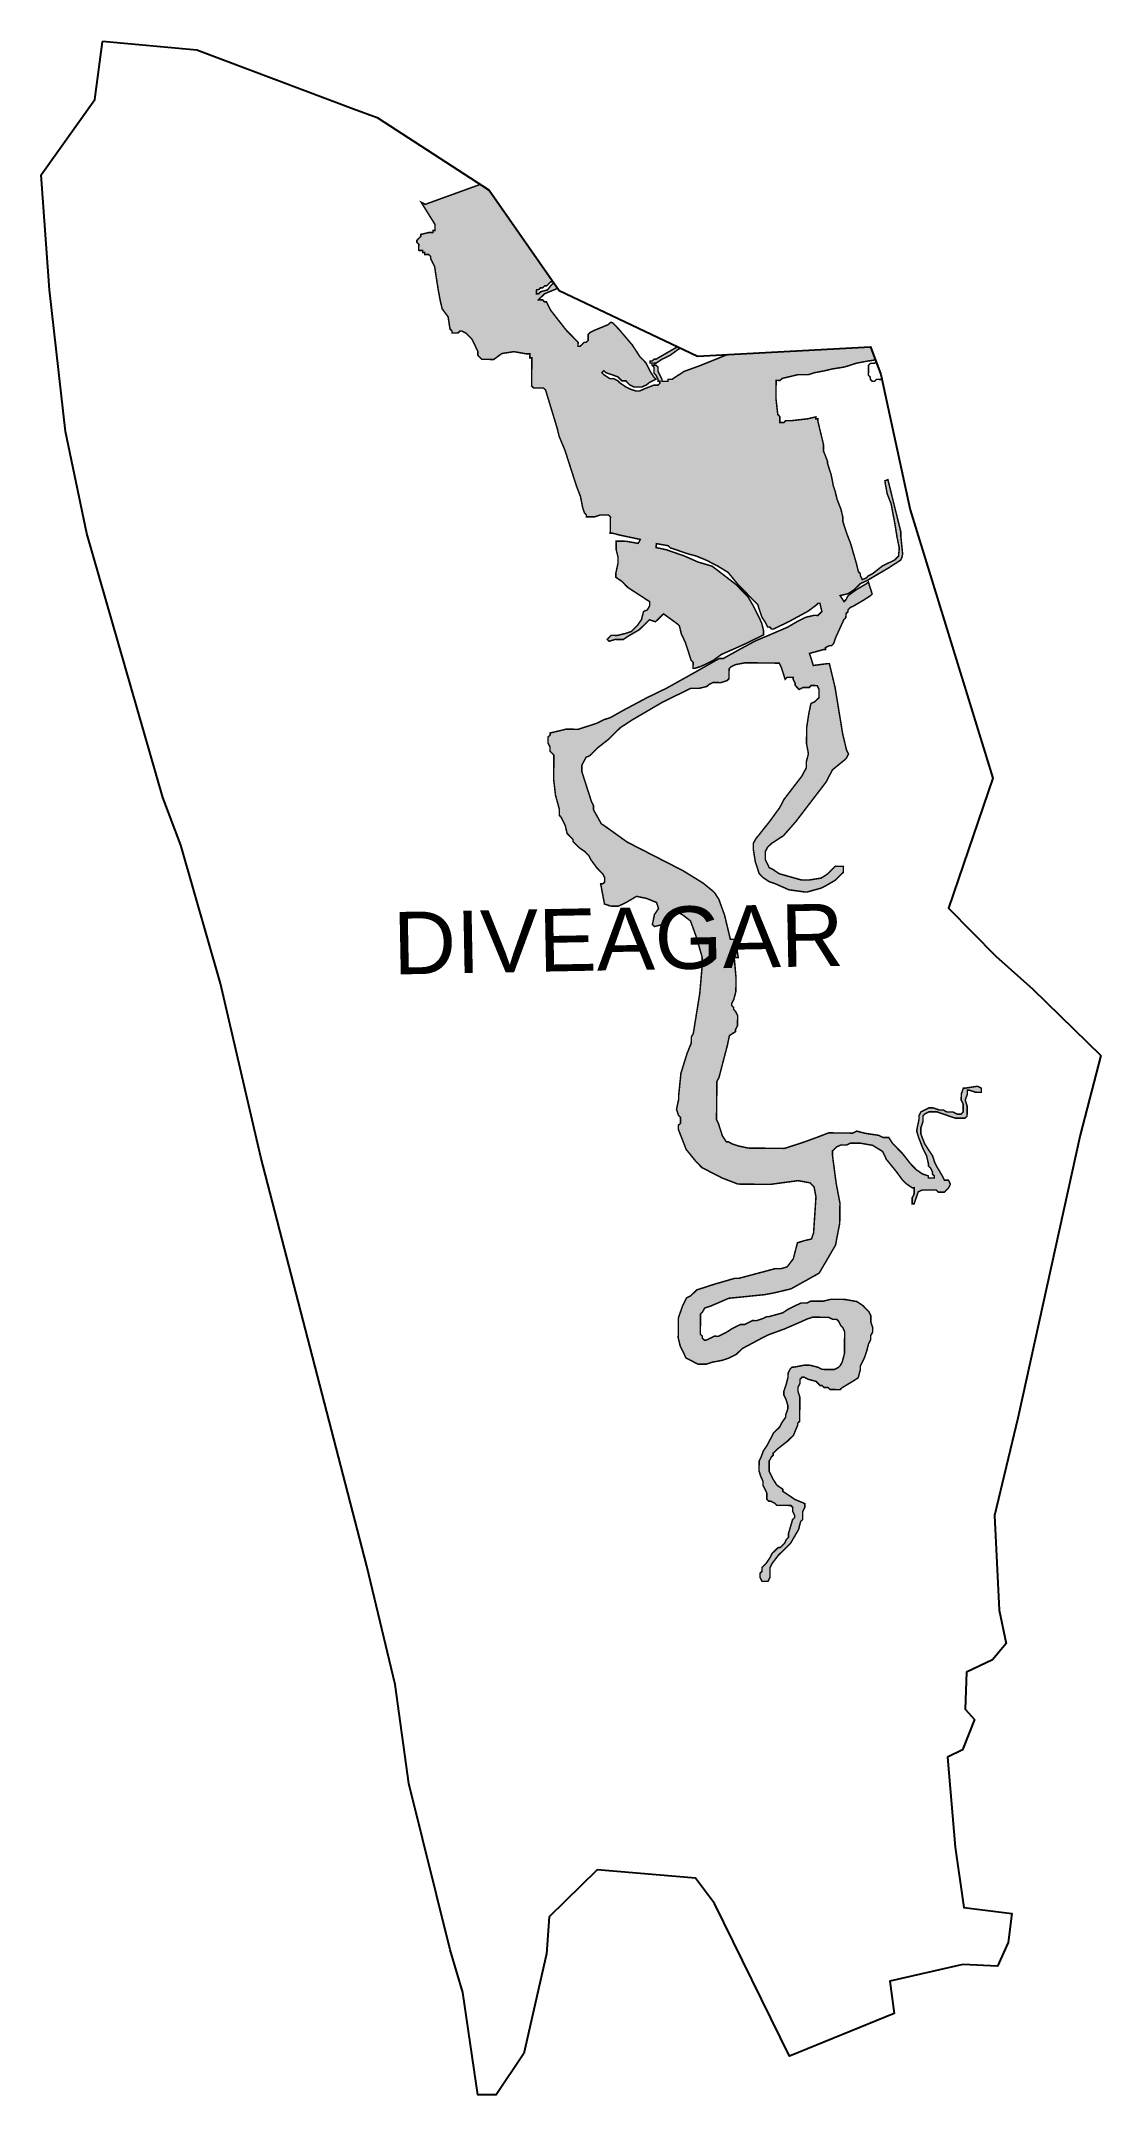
# Model space of a CAD drawing. Header units: metres. Extents: x 286358 to 288477, y 2008822 to 2012926.
import ezdxf

# ---------------------------------------------------------------- set-up
doc = ezdxf.new("R2010")
doc.units = ezdxf.units.M
for name, color, linetype in [('MANGROOVES', 112, 'Continuous'), ('village', 3, 'Continuous'), ('VILLAGE NAME', 250, 'Continuous')]:
    doc.layers.add(name, color=color, linetype=linetype)

msp = doc.modelspace()

# ---------------------------------------------------------------- hatches: boundary and pattern name
at = {"layer": 'MANGROOVES'}
h = msp.add_hatch(dxfattribs=at)
h.set_pattern_fill('GRASS', color=256)
h.paths.add_polyline_path([(287918.5, 2012134.8), (287910.8, 2012166.9), (287910.8, 2012171), (287906.8, 2012171), (287906.9, 2012175), (287890.8, 2012171.2), (287858.7, 2012167.5), (287846.7, 2012167.6), (287842.7, 2012163.6), (287834.7, 2012163.7), (287834.8, 2012175.7), (287830.8, 2012179.8), (287827.1, 2012211.9), (287827.5, 2012247.9), (287835.5, 2012247.8), (287839.6, 2012251.8), (287871.7, 2012259.5), (287891.7, 2012259.3), (287903.8, 2012263.2), (287923.8, 2012267), (287939.9, 2012270.8), (287964, 2012274.6), (287988.1, 2012282.3), (288008.1, 2012286.1), (288025.7, 2012288.9), (288015.8, 2012314.7), (287730.9, 2012299.8), (287723.9, 2012297), (287675.6, 2012277.5), (287643.4, 2012265.8), (287619.2, 2012250), (287611.2, 2012250.1), (287611.2, 2012246.1), (287599.2, 2012246.2), (287599.2, 2012250.2), (287595.3, 2012258.3), (287591.4, 2012266.3), (287591.4, 2012274.4), (287587.5, 2012278.4), (287583.5, 2012278.4), (287583.5, 2012282.4), (287587.5, 2012282.4), (287599.6, 2012290.3), (287615.7, 2012298.1), (287631.9, 2012310), (287637, 2012312.5), (287630.9, 2012315.4), (287587.6, 2012290.4), (287583.6, 2012290.5), (287579.5, 2012286.5), (287575.5, 2012286.5), (287575.5, 2012282.5), (287579.5, 2012282.5), (287579.5, 2012278.5), (287583.4, 2012274.4), (287583.3, 2012262.4), (287587.3, 2012258.4), (287591.2, 2012250.3), (287591.2, 2012246.3), (287595.2, 2012246.3), (287595.1, 2012242.3), (287591.1, 2012238.3), (287583.1, 2012238.4), (287563, 2012230.6), (287554.9, 2012226.7), (287546.9, 2012226.7), (287534.9, 2012230.9), (287526.9, 2012234.9), (287515, 2012243.1), (287511, 2012247.1), (287503.1, 2012251.2), (287495.1, 2012251.3), (287483.1, 2012259.4), (287479.2, 2012263.5), (287483.2, 2012267.4), (287487.2, 2012263.4), (287499.2, 2012259.3), (287511.1, 2012255.1), (287519.1, 2012247), (287527.1, 2012247), (287531, 2012242.9), (287535, 2012238.9), (287543, 2012234.8), (287547, 2012234.7), (287559, 2012234.6), (287568.5, 2012239), (287574.4, 2012243.8), (287581.8, 2012247.5), (287587.2, 2012250.4), (287583.2, 2012254.4), (287575.3, 2012266.5), (287571.4, 2012274.6), (287567.5, 2012282.6), (287555.6, 2012294.7), (287539.8, 2012318.9), (287512.1, 2012351.3), (287504.2, 2012359.4), (287500.2, 2012363.4), (287496.2, 2012363.5), (287492.2, 2012359.5), (287464, 2012347.8), (287456, 2012343.8), (287451.9, 2012339.9), (287451.8, 2012327.9), (287447.7, 2012323.9), (287443.7, 2012323.9), (287439.7, 2012320), (287435.6, 2012316), (287431.6, 2012316), (287431.7, 2012324.1), (287427.8, 2012328.1), (287419.8, 2012336.2), (287407.9, 2012348.3), (287376.3, 2012388.7), (287368.5, 2012404.8), (287364.4, 2012404.9), (287360.5, 2012408.9), (287352.5, 2012409), (287356.5, 2012413), (287364.6, 2012420.9), (287391, 2012431.9), (287383.2, 2012443.1), (287380.8, 2012440.7), (287376.8, 2012436.8), (287370.6, 2012428.7), (287356.6, 2012425), (287352.6, 2012421), (287348.6, 2012421), (287348.7, 2012429.1), (287352.7, 2012429), (287356.7, 2012433), (287360.7, 2012432.9), (287364.8, 2012436.9), (287368.8, 2012436.9), (287372.8, 2012440.8), (287376.9, 2012444.8), (287380.9, 2012444.8), (287381.6, 2012445.4), (287253.9, 2012628), (287236.2, 2012639.5), (287126.1, 2012599.6), (287118.1, 2012603.7), (287145.7, 2012559.3), (287145.6, 2012551.3), (287145.6, 2012547.3), (287141.6, 2012547.3), (287141.5, 2012543.3), (287137.5, 2012543.4), (287133.5, 2012543.4), (287117.5, 2012539.6), (287117.4, 2012535.6), (287113.4, 2012531.6), (287109.3, 2012527.6), (287109.3, 2012523.6), (287113.3, 2012519.6), (287113.2, 2012515.6), (287113.1, 2012507.6), (287117.1, 2012507.5), (287121.1, 2012507.5), (287121.1, 2012503.5), (287125.1, 2012503.4), (287125.1, 2012499.4), (287133.1, 2012499.4), (287137, 2012495.3), (287137, 2012491.3), (287140.9, 2012483.3), (287144.9, 2012475.2), (287148.6, 2012451.1), (287152.4, 2012427), (287156.2, 2012407), (287160, 2012390.9), (287171.9, 2012374.8), (287175.6, 2012350.7), (287179.6, 2012346.6), (287179.6, 2012342.6), (287191.6, 2012342.5), (287195.6, 2012346.5), (287199.6, 2012346.4), (287207.6, 2012342.4), (287211.6, 2012338.3), (287219.5, 2012330.2), (287223.4, 2012322.2), (287231.3, 2012306.1), (287231.2, 2012298), (287235.1, 2012294), (287239.1, 2012290), (287263.1, 2012289.7), (287279.3, 2012301.6), (287303.4, 2012305.3), (287327.3, 2012301.1), (287335.4, 2012301), (287335.3, 2012293), (287339.3, 2012292.9), (287338.7, 2012236.9), (287342.7, 2012232.8), (287362.7, 2012232.6), (287366.7, 2012228.6), (287389.9, 2012152.2), (287393.8, 2012136.1), (287405.5, 2012108), (287421, 2012059.7), (287424.9, 2012047.7), (287428.8, 2012035.6), (287436.6, 2012015.5), (287440.4, 2011995.5), (287444.3, 2011983.4), (287448.2, 2011979.3), (287448.2, 2011975.3), (287464.2, 2011975.2), (287476.3, 2011979.1), (287492.3, 2011978.9), (287496.3, 2011974.9), (287495.9, 2011942.8), (287499.9, 2011942.8), (287515.9, 2011938.6), (287555.9, 2011930.2), (287551.8, 2011922.2), (287527.8, 2011926.5), (287507.8, 2011926.7), (287507.6, 2011910.6), (287511.5, 2011894.6), (287511.4, 2011882.6), (287507.1, 2011862.6), (287507.1, 2011854.6), (287519, 2011846.4), (287530.9, 2011834.3), (287574.7, 2011805.8), (287574.6, 2011797.8), (287570.5, 2011789.8), (287562.4, 2011785.9), (287558.3, 2011769.9), (287550.1, 2011758), (287538, 2011746.1), (287525.9, 2011742.2), (287509.9, 2011738.3), (287497.9, 2011738.5), (287489.8, 2011730.5), (287493.7, 2011726.5), (287505.8, 2011730.4), (287521.8, 2011730.2), (287533.9, 2011738.1), (287554.1, 2011749.9), (287574.3, 2011769.7), (287586.3, 2011765.6), (287602.5, 2011781.5), (287630.3, 2011761.2), (287634.2, 2011757.1), (287638.1, 2011741.1), (287645.9, 2011724.9), (287653.7, 2011700.8), (287657.6, 2011688.8), (287661.6, 2011684.7), (287661.4, 2011672.7), (287665.4, 2011672.7), (287677.5, 2011676.6), (287701.6, 2011688.3), (287717.8, 2011700.2), (287762, 2011719.8), (287802.3, 2011739.4), (287802.4, 2011747.4), (287798.5, 2011763.5), (287782.8, 2011795.7), (287771, 2011815.8), (287747.2, 2011840.1), (287715.5, 2011864.5), (287699.6, 2011876.6), (287671.6, 2011884.9), (287643.7, 2011897.2), (287607.8, 2011909.6), (287587.8, 2011913.8), (287587.9, 2011921.8), (287611.8, 2011917.6), (287615.8, 2011913.5), (287651.7, 2011901.2), (287667.7, 2011897), (287687.7, 2011888.8), (287703.6, 2011880.6), (287711.6, 2011876.5), (287731.5, 2011864.3), (287751.3, 2011840.1), (287767.1, 2011823.9), (287783, 2011807.7), (287790.9, 2011799.6), (287798.7, 2011775.5), (287806.6, 2011763.4), (287810.5, 2011755.3), (287814.5, 2011755.3), (287818.4, 2011751.2), (287822.5, 2011751.2), (287854.7, 2011766.9), (287890.9, 2011786.6), (287907, 2011798.4), (287911.1, 2011802.4), (287915.1, 2011802.3), (287918.9, 2011786.3), (287914.9, 2011782.3), (287910.9, 2011778.3), (287902.8, 2011778.4), (287886.8, 2011774.6), (287870.7, 2011766.7), (287850.5, 2011754.9), (287814.3, 2011739.3), (287786.2, 2011727.5), (287749.9, 2011707.9), (287721.7, 2011692.1), (287713.7, 2011692.2), (287665.4, 2011664.7), (287609, 2011633.2), (287568.7, 2011613.6), (287524.4, 2011590), (287496.2, 2011574.2), (287484.1, 2011570.3), (287468, 2011562.5), (287431.9, 2011550.8), (287407.8, 2011551.1), (287391.8, 2011547.2), (287375.7, 2011543.4), (287375.7, 2011539.4), (287371.6, 2011535.4), (287371.5, 2011523.4), (287375.4, 2011515.4), (287375.4, 2011507.4), (287379.3, 2011503.3), (287383.3, 2011499.3), (287382.8, 2011451.2), (287386.5, 2011419.1), (287394.2, 2011391), (287394.1, 2011379), (287398, 2011374.9), (287405.9, 2011358.8), (287409.7, 2011342.7), (287421.6, 2011330.6), (287421.6, 2011326.6), (287425.5, 2011322.6), (287429.5, 2011318.5), (287433.5, 2011314.5), (287445.4, 2011306.3), (287453.3, 2011298.2), (287457.3, 2011290.2), (287469.1, 2011274), (287481, 2011261.9), (287484.9, 2011253.8), (287484.9, 2011245.8), (287480.8, 2011241.9), (287476.8, 2011241.9), (287484.4, 2011201.8), (287496.4, 2011197.6), (287512.4, 2011197.5), (287528.5, 2011205.3), (287548.6, 2011217.1), (287568.6, 2011212.9), (287588.6, 2011204.7), (287592.5, 2011192.7), (287584.3, 2011180.7), (287580.1, 2011160.7), (287584.1, 2011156.7), (287600.1, 2011160.5), (287616.3, 2011176.4), (287632.4, 2011184.2), (287640.4, 2011180.2), (287656.3, 2011168), (287668, 2011135.8), (287679.6, 2011095.6), (287679.4, 2011075.6), (287674.9, 2011023.6), (287662, 2010943.6), (287657.9, 2010935.6), (287657.8, 2010923.6), (287649.6, 2010903.6), (287637.2, 2010863.7), (287632.7, 2010819.7), (287632.7, 2010811.7), (287628.4, 2010791.7), (287632.3, 2010779.6), (287636.3, 2010775.6), (287636.2, 2010763.5), (287632.1, 2010759.6), (287632, 2010751.6), (287647.7, 2010711.4), (287667.4, 2010687.1), (287679.3, 2010675), (287719.2, 2010654.5), (287751.1, 2010642.2), (287815.2, 2010641.5), (287871.3, 2010649), (287895.3, 2010644.7), (287903.3, 2010636.6), (287907.1, 2010616.6), (287902.3, 2010544.5), (287898.2, 2010532.5), (287882.1, 2010528.7), (287870.1, 2010524.8), (287861.7, 2010492.8), (287849.6, 2010476.9), (287837.5, 2010473.1), (287825.5, 2010473.2), (287753.2, 2010453.9), (287745.2, 2010454), (287705, 2010442.4), (287680.9, 2010434.6), (287668.8, 2010430.7), (287656.7, 2010418.8), (287648.6, 2010414.9), (287644.6, 2010406.9), (287640.5, 2010398.9), (287632.2, 2010375), (287631.8, 2010334.9), (287635.7, 2010318.9), (287643.5, 2010302.8), (287647.4, 2010294.7), (287671.3, 2010282.4), (287687.4, 2010282.3), (287699.4, 2010286.2), (287719.5, 2010290), (287731.5, 2010293.9), (287739.6, 2010297.8), (287747.6, 2010301.7), (287759.8, 2010313.6), (287804.1, 2010337.2), (287812.1, 2010341.1), (287844.3, 2010352.8), (287880.5, 2010368.5), (287888.6, 2010372.4), (287900.6, 2010376.3), (287932.6, 2010375.9), (287940.6, 2010371.9), (287948.6, 2010371.8), (287952.6, 2010367.7), (287956.5, 2010359.7), (287960.5, 2010355.6), (287964.4, 2010347.6), (287964, 2010303.5), (287959.8, 2010287.5), (287955.7, 2010279.6), (287951.7, 2010275.6), (287943.6, 2010271.7), (287919.6, 2010271.9), (287911.6, 2010276), (287895.6, 2010280.2), (287883.6, 2010280.3), (287863.5, 2010276.5), (287859.5, 2010276.5), (287855.5, 2010272.6), (287851.4, 2010264.6), (287851.3, 2010256.6), (287847.2, 2010240.6), (287843, 2010228.6), (287842.9, 2010220.6), (287846.9, 2010212.6), (287850.8, 2010200.5), (287850.7, 2010192.5), (287846.5, 2010180.5), (287846.5, 2010176.5), (287838.4, 2010164.6), (287834.3, 2010156.6), (287826.2, 2010148.7), (287822.1, 2010144.7), (287809.9, 2010120.8), (287801.8, 2010108.9), (287797.6, 2010096.9), (287793.5, 2010088.9), (287793.3, 2010068.9), (287797.2, 2010056.8), (287801.1, 2010048.8), (287801.1, 2010040.8), (287805, 2010032.7), (287808.9, 2010024.6), (287808.8, 2010012.6), (287812.8, 2010008.6), (287816.8, 2010008.5), (287824.7, 2010004.5), (287828.7, 2010000.4), (287856.7, 2010000.1), (287860.7, 2009996.1), (287860.6, 2009988.1), (287864.5, 2009980), (287864.5, 2009976), (287860.4, 2009972), (287852.2, 2009944.1), (287852.1, 2009936.1), (287848, 2009932.1), (287843.9, 2009924.1), (287839.9, 2009920.2), (287835.8, 2009916.2), (287831.8, 2009916.2), (287819.7, 2009904.4), (287815.6, 2009896.4), (287807.5, 2009884.4), (287799.4, 2009876.5), (287799.3, 2009868.5), (287795.3, 2009864.5), (287795.2, 2009856.5), (287799.1, 2009848.5), (287811.1, 2009848.4), (287815.2, 2009856.3), (287815.4, 2009876.4), (287819.5, 2009884.3), (287831.7, 2009900.2), (287839.8, 2009908.2), (287847.9, 2009916.1), (287856, 2009924), (287872.3, 2009951.9), (287876.4, 2009967.9), (287880.5, 2009971.8), (287880.6, 2009987.9), (287884.7, 2009995.8), (287884.8, 2010003.8), (287864.9, 2010012.1), (287841, 2010028.3), (287841, 2010032.3), (287829.1, 2010040.5), (287821.2, 2010052.6), (287813.4, 2010068.7), (287813.6, 2010088.7), (287817.7, 2010096.7), (287821.7, 2010100.6), (287821.7, 2010104.6), (287825.8, 2010108.6), (287829.8, 2010112.6), (287850, 2010128.4), (287858.1, 2010136.3), (287862.2, 2010140.3), (287870.4, 2010160.2), (287870.4, 2010164.2), (287874.5, 2010168.2), (287874.9, 2010216.3), (287871.1, 2010228.3), (287871.1, 2010236.3), (287875.2, 2010244.3), (287875.3, 2010252.3), (287879.4, 2010256.3), (287883.4, 2010256.3), (287891.3, 2010252.2), (287907.3, 2010248), (287915.2, 2010239.9), (287919.2, 2010239.9), (287923.2, 2010235.8), (287931.2, 2010235.7), (287935.2, 2010231.7), (287955.2, 2010231.5), (287959.3, 2010235.4), (287979.4, 2010247.3), (287991.5, 2010255.2), (287995.7, 2010271.1), (287995.8, 2010279.1), (288003.9, 2010295.1), (288008.1, 2010307.1), (288012.2, 2010323), (288016.3, 2010331), (288016.4, 2010339), (288020.5, 2010347), (288020.6, 2010355), (288016.7, 2010367.1), (288016.8, 2010379.1), (288012.9, 2010387.1), (288008.9, 2010391.2), (288001, 2010399.3), (287989, 2010407.4), (287965.1, 2010411.7), (287937, 2010412), (287921, 2010408.1), (287896.9, 2010408.4), (287888.9, 2010404.4), (287876.9, 2010404.5), (287852.7, 2010392.8), (287840.6, 2010384.9), (287812.5, 2010377.2), (287808.5, 2010377.2), (287800.4, 2010373.3), (287788.4, 2010369.4), (287780.4, 2010369.5), (287764.3, 2010361.6), (287756.3, 2010361.7), (287740.2, 2010353.9), (287728.1, 2010346), (287720, 2010342), (287712, 2010338.1), (287703.9, 2010338.2), (287687.8, 2010330.4), (287683.8, 2010330.4), (287679.9, 2010334.4), (287679.9, 2010338.4), (287676, 2010342.5), (287676.4, 2010382.5), (287680.4, 2010386.5), (287684.5, 2010394.5), (287696.5, 2010398.4), (287732.8, 2010414), (287804.9, 2010421.3), (287825, 2010425.1), (287857.1, 2010432.8), (287885.3, 2010448.5), (287913.5, 2010464.3), (287929.8, 2010492.1), (287946.1, 2010520), (287954.6, 2010564), (287955, 2010604.1), (287947.4, 2010644.2), (287940, 2010700.4), (287940, 2010708.4), (287944.1, 2010712.3), (287948.1, 2010716.3), (287956.2, 2010720.2), (287968.2, 2010720.1), (287976.2, 2010724), (287996.3, 2010723.8), (288020.3, 2010719.6), (288040.2, 2010707.4), (288048, 2010691.3), (288067.8, 2010667), (288079.6, 2010650.9), (288087.6, 2010642.8), (288099.5, 2010634.6), (288103.5, 2010634.6), (288103.4, 2010622.6), (288099.3, 2010614.6), (288099.2, 2010602.6), (288103.2, 2010602.6), (288111.4, 2010626.5), (288119.5, 2010630.4), (288147.5, 2010630.2), (288151.5, 2010626.1), (288163.5, 2010626), (288171.6, 2010633.9), (288175.7, 2010641.9), (288171.8, 2010649.9), (288163.8, 2010650), (288159.8, 2010658.1), (288148, 2010678.2), (288144.1, 2010686.3), (288140.2, 2010698.3), (288124.4, 2010722.5), (288116.6, 2010742.6), (288116.7, 2010754.7), (288120.9, 2010766.6), (288121, 2010778.7), (288125, 2010782.6), (288133.1, 2010786.5), (288149.1, 2010786.4), (288185, 2010774), (288205.1, 2010773.8), (288209.1, 2010777.8), (288209.3, 2010797.8), (288205.4, 2010809.8), (288209.6, 2010821.8), (288209.6, 2010829.8), (288213.6, 2010829.8), (288225.6, 2010825.7), (288237.6, 2010825.5), (288237.7, 2010833.6), (288229.7, 2010837.6), (288205.7, 2010833.9), (288201.7, 2010833.9), (288197.5, 2010821.9), (288197.4, 2010809.9), (288201.3, 2010801.9), (288201.2, 2010785.9), (288197.1, 2010781.9), (288189.1, 2010782), (288181.2, 2010786.1), (288169.1, 2010786.2), (288161.2, 2010790.3), (288153.2, 2010790.3), (288141.2, 2010794.5), (288133.2, 2010794.6), (288117.1, 2010786.7), (288113, 2010778.7), (288112.9, 2010770.7), (288108.7, 2010750.7), (288108.7, 2010746.7), (288112.5, 2010734.7), (288120.3, 2010714.6), (288128.2, 2010698.5), (288132, 2010682.4), (288132, 2010678.4), (288136, 2010674.3), (288139.9, 2010666.3), (288139.8, 2010662.3), (288143.8, 2010658.2), (288143.8, 2010654.2), (288131.8, 2010654.4), (288131.8, 2010658.4), (288119.8, 2010662.5), (288107.9, 2010670.6), (288096, 2010682.8), (288080.2, 2010703), (288060.4, 2010723.2), (288052.5, 2010735.3), (288040.4, 2010735.4), (288032.5, 2010739.5), (288004.5, 2010743.8), (287988.5, 2010748), (287980.5, 2010744), (287932.4, 2010744.5), (287912.3, 2010736.7), (287880.1, 2010725), (287843.9, 2010713.4), (287771.9, 2010714.1), (287751.9, 2010718.3), (287739.9, 2010722.4), (287731.9, 2010726.5), (287727.9, 2010726.6), (287720, 2010738.7), (287716.1, 2010750.7), (287712.3, 2010762.8), (287708.3, 2010770.8), (287709.1, 2010846.9), (287713.2, 2010854.9), (287729.9, 2010918.8), (287734.1, 2010938.8), (287746.2, 2010946.7), (287746.2, 2010950.7), (287750.3, 2010958.7), (287750.5, 2010978.7), (287746.6, 2010986.8), (287742.6, 2010990.8), (287742.7, 2010994.8), (287738.7, 2010998.9), (287738.7, 2011002.9), (287742.8, 2011010.9), (287747, 2011026.8), (287747.3, 2011054.9), (287743.7, 2011095), (287751.7, 2011094.9), (287747.9, 2011119), (287748.1, 2011131), (287736, 2011131.1), (287724.5, 2011179.3), (287712.8, 2011211.5), (287704.9, 2011223.6), (287701, 2011227.6), (287681.1, 2011243.8), (287641.3, 2011268.3), (287593.5, 2011292.8), (287529.7, 2011325.5), (287490, 2011354), (287478, 2011362.1), (287462.3, 2011390.3), (287462.4, 2011398.3), (287458.4, 2011406.4), (287439, 2011466.6), (287439.2, 2011478.7), (287443.2, 2011486.6), (287447.3, 2011494.6), (287455.4, 2011498.5), (287459.4, 2011502.5), (287467.5, 2011510.4), (287471.6, 2011514.4), (287491.7, 2011530.2), (287516, 2011554), (287540.2, 2011569.8), (287600.7, 2011605.2), (287657, 2011632.7), (287673, 2011632.5), (287689.1, 2011636.4), (287693.1, 2011640.3), (287701.2, 2011644.3), (287717.2, 2011644.1), (287729.3, 2011648), (287733.3, 2011651.9), (287733.5, 2011672), (287737.6, 2011675.9), (287745.6, 2011679.9), (287765.7, 2011683.7), (287833.8, 2011683), (287837.7, 2011674.9), (287845.5, 2011650.8), (287849.5, 2011654.8), (287861.5, 2011654.6), (287861.5, 2011650.6), (287865.4, 2011642.6), (287865.4, 2011638.6), (287873.3, 2011630.5), (287881.3, 2011634.4), (287893.4, 2011634.3), (287897.4, 2011638.3), (287909.4, 2011638.1), (287913.3, 2011630.1), (287913.2, 2011614.1), (287909.1, 2011610.1), (287905.1, 2011606.1), (287897, 2011602.2), (287892.8, 2011582.2), (287888.5, 2011554.2), (287888.2, 2011522.2), (287892, 2011502.1), (287887.9, 2011486.1), (287887.7, 2011474.1), (287879.6, 2011458.2), (287843, 2011410.5), (287834.8, 2011394.5), (287814.5, 2011366.7), (287786.1, 2011330.9), (287782, 2011322.9), (287781.9, 2011310.9), (287785.7, 2011286.8), (287789.6, 2011274.8), (287793.5, 2011262.7), (287801.4, 2011254.6), (287813.3, 2011246.5), (287825.3, 2011242.4), (287853.2, 2011230.1), (287885.2, 2011225.7), (287889.2, 2011225.7), (287917.3, 2011233.4), (287925.4, 2011237.4), (287945.5, 2011249.2), (287961.7, 2011265), (287961.8, 2011277), (287945.8, 2011277.2), (287929.6, 2011261.3), (287917.5, 2011253.5), (287893.5, 2011249.7), (287877.4, 2011249.9), (287833.5, 2011262.3), (287821.6, 2011270.5), (287813.6, 2011274.5), (287809.7, 2011282.6), (287805.8, 2011290.6), (287805.9, 2011306.7), (287810, 2011314.6), (287818.1, 2011322.6), (287830.2, 2011330.5), (287842.3, 2011338.4), (287866.6, 2011366.1), (287927.5, 2011445.7), (287935.7, 2011461.6), (287939.8, 2011469.6), (287964, 2011489.4), (287968, 2011493.3), (287972.1, 2011501.3), (287968.2, 2011509.3), (287960.5, 2011541.5), (287945.4, 2011633.8), (287933.9, 2011682), (287929.9, 2011682), (287901.8, 2011678.3), (287894.1, 2011702.4), (287922.2, 2011710.1), (287926.2, 2011710.1), (287926.2, 2011714.1), (287934.3, 2011718), (287938.3, 2011718), (287942.3, 2011721.9), (287946.4, 2011733.9), (287962.8, 2011769.8), (287966.9, 2011773.8), (287967, 2011781.8), (287971, 2011785.7), (287971.1, 2011789.7), (287975.1, 2011793.7), (287983.1, 2011797.6), (288003.3, 2011809.5), (288015.4, 2011817.3), (288019.4, 2011821.3), (288011.7, 2011845.4), (288007.6, 2011841.5), (287987.5, 2011829.6), (287971.3, 2011817.8), (287967.2, 2011809.8), (287963.2, 2011805.9), (287955.3, 2011818), (287971.4, 2011821.8), (287983.5, 2011829.7), (287995.6, 2011841.6), (288011.7, 2011849.4), (288052, 2011873.1), (288076.2, 2011888.8), (288078.7, 2011894), (288080.3, 2011900.8), (288076.7, 2011936.9), (288076.8, 2011944.9), (288050.8, 2012049.7), (288044.9, 2012047.2), (288045.7, 2012041.4), (288049.5, 2012021.3), (288057.3, 2012001.2), (288061.1, 2011981.1), (288064.9, 2011961.1), (288068.7, 2011937), (288073.5, 2011913.2), (288073.1, 2011906.3), (288072.3, 2011900.9), (288072.3, 2011896.9), (288068.2, 2011892.9), (288064.2, 2011889), (288040, 2011877.2), (288019.8, 2011861.4), (288011.8, 2011857.4), (288007.7, 2011853.5), (287999.7, 2011849.6), (287995.8, 2011857.6), (287995.8, 2011861.6), (287991.9, 2011865.7), (287988, 2011881.7), (287976.4, 2011921.9), (287968.6, 2011942), (287960.8, 2011966.1), (287960.9, 2011974.1), (287957.1, 2011990.2), (287949.3, 2012010.3), (287945.4, 2012026.4), (287941.5, 2012038.4), (287937.7, 2012058.5), (287930, 2012082.6), (287930, 2012086.6), (287922.2, 2012106.7), (287922.3, 2012118.8)])

# ---------------------------------------------------------------- linework, layer by layer
at = {"color": 3}
for points in [[(286481, 2012925.8), (286480.8, 2012924.2)], [(286481, 2012925.8), (286669.4, 2012908.4)]]:
    msp.add_lwpolyline(points, dxfattribs=at)
at = {"layer": 'MANGROOVES', "const_width": 2.98}
for points in [[(287236.2, 2012639.5), (287126.1, 2012599.6), (287118.1, 2012603.7), (287145.7, 2012559.3), (287145.6, 2012551.3), (287145.6, 2012547.3), (287141.6, 2012547.3), (287141.5, 2012543.3), (287137.5, 2012543.4), (287133.5, 2012543.4), (287117.5, 2012539.6), (287117.4, 2012535.6), (287113.4, 2012531.6), (287109.3, 2012527.6), (287109.3, 2012523.6), (287113.3, 2012519.6), (287113.2, 2012515.6), (287113.1, 2012507.6), (287117.1, 2012507.5), (287121.1, 2012507.5), (287121.1, 2012503.5), (287125.1, 2012503.4), (287125.1, 2012499.4), (287133.1, 2012499.4), (287137, 2012495.3), (287137, 2012491.3), (287140.9, 2012483.3), (287144.9, 2012475.2), (287148.6, 2012451.1), (287152.4, 2012427), (287156.2, 2012407), (287160, 2012390.9), (287171.9, 2012374.8), (287175.6, 2012350.7), (287179.6, 2012346.6), (287179.6, 2012342.6), (287191.6, 2012342.5), (287195.6, 2012346.5), (287199.6, 2012346.4), (287207.6, 2012342.4), (287211.6, 2012338.3), (287219.5, 2012330.2), (287223.4, 2012322.2), (287231.3, 2012306.1), (287231.2, 2012298), (287235.1, 2012294), (287239.1, 2012290), (287263.1, 2012289.7), (287279.3, 2012301.6), (287303.4, 2012305.3), (287327.3, 2012301.1), (287335.4, 2012301), (287335.3, 2012293), (287339.3, 2012292.9), (287338.7, 2012236.9), (287342.7, 2012232.8), (287362.7, 2012232.6), (287366.7, 2012228.6), (287389.9, 2012152.2), (287393.8, 2012136.1), (287405.5, 2012108), (287421, 2012059.7), (287424.9, 2012047.7), (287428.8, 2012035.6), (287436.6, 2012015.5), (287440.4, 2011995.5), (287444.3, 2011983.4), (287448.2, 2011979.3), (287448.2, 2011975.3), (287464.2, 2011975.2), (287476.3, 2011979.1), (287492.3, 2011978.9), (287496.3, 2011974.9), (287495.9, 2011942.8), (287499.9, 2011942.8), (287515.9, 2011938.6), (287555.9, 2011930.2), (287551.8, 2011922.2), (287527.8, 2011926.5), (287507.8, 2011926.7), (287507.6, 2011910.6), (287511.5, 2011894.6), (287511.4, 2011882.6), (287507.1, 2011862.6), (287507.1, 2011854.6), (287519, 2011846.4), (287530.9, 2011834.3), (287574.7, 2011805.8), (287574.6, 2011797.8), (287570.5, 2011789.8), (287562.4, 2011785.9), (287558.3, 2011769.9), (287550.1, 2011758), (287538, 2011746.1), (287525.9, 2011742.2), (287509.9, 2011738.3), (287497.9, 2011738.5), (287489.8, 2011730.5), (287493.7, 2011726.5), (287505.8, 2011730.4), (287521.8, 2011730.2), (287533.9, 2011738.1), (287554.1, 2011749.9), (287574.3, 2011769.7), (287586.3, 2011765.6), (287602.5, 2011781.5), (287630.3, 2011761.2), (287634.2, 2011757.1), (287638.1, 2011741.1), (287645.9, 2011724.9), (287653.7, 2011700.8), (287657.6, 2011688.8), (287661.6, 2011684.7), (287661.4, 2011672.7), (287665.4, 2011672.7), (287677.5, 2011676.6), (287701.6, 2011688.3), (287717.8, 2011700.2), (287762, 2011719.8), (287802.3, 2011739.4), (287802.4, 2011747.4), (287798.5, 2011763.5), (287782.8, 2011795.7), (287771, 2011815.8), (287747.2, 2011840.1), (287715.5, 2011864.5), (287699.6, 2011876.6), (287671.6, 2011884.9), (287643.7, 2011897.2), (287607.8, 2011909.6), (287587.8, 2011913.8), (287587.9, 2011921.8), (287611.8, 2011917.6), (287615.8, 2011913.5), (287651.7, 2011901.2), (287667.7, 2011897), (287687.7, 2011888.8), (287703.6, 2011880.6), (287711.6, 2011876.5), (287731.5, 2011864.3), (287751.3, 2011840.1), (287767.1, 2011823.9), (287783, 2011807.7), (287790.9, 2011799.6), (287798.7, 2011775.5), (287806.6, 2011763.4), (287810.5, 2011755.3), (287814.5, 2011755.3), (287818.4, 2011751.2), (287822.5, 2011751.2), (287854.7, 2011766.9), (287890.9, 2011786.6), (287907, 2011798.4), (287911.1, 2011802.4), (287915.1, 2011802.3), (287918.9, 2011786.3), (287914.9, 2011782.3), (287910.9, 2011778.3), (287902.8, 2011778.4), (287886.8, 2011774.6), (287870.7, 2011766.7), (287850.5, 2011754.9), (287814.3, 2011739.3), (287786.2, 2011727.5), (287749.9, 2011707.9), (287721.7, 2011692.1), (287713.7, 2011692.2), (287665.4, 2011664.7), (287609, 2011633.2), (287568.7, 2011613.6), (287524.4, 2011590), (287496.2, 2011574.2), (287484.1, 2011570.3), (287468, 2011562.5), (287431.9, 2011550.8), (287407.8, 2011551.1), (287391.8, 2011547.2), (287375.7, 2011543.4), (287375.7, 2011539.4), (287371.6, 2011535.4), (287371.5, 2011523.4), (287375.4, 2011515.4), (287375.4, 2011507.4), (287379.3, 2011503.3), (287383.3, 2011499.3), (287382.8, 2011451.2), (287386.5, 2011419.1), (287394.2, 2011391), (287394.1, 2011379), (287398, 2011374.9), (287405.9, 2011358.8), (287409.7, 2011342.7), (287421.6, 2011330.6), (287421.6, 2011326.6), (287425.5, 2011322.6), (287429.5, 2011318.5), (287433.5, 2011314.5), (287445.4, 2011306.3), (287453.3, 2011298.2), (287457.3, 2011290.2), (287469.1, 2011274), (287481, 2011261.9), (287484.9, 2011253.8), (287484.9, 2011245.8), (287480.8, 2011241.9), (287476.8, 2011241.9), (287484.4, 2011201.8), (287496.4, 2011197.6), (287512.4, 2011197.5), (287528.5, 2011205.3), (287548.6, 2011217.1), (287568.6, 2011212.9), (287588.6, 2011204.7), (287592.5, 2011192.7), (287584.3, 2011180.7), (287580.1, 2011160.7), (287584.1, 2011156.7), (287600.1, 2011160.5), (287616.3, 2011176.4), (287632.4, 2011184.2), (287640.4, 2011180.2), (287656.3, 2011168), (287668, 2011135.8), (287679.6, 2011095.6), (287679.4, 2011075.6), (287674.9, 2011023.6), (287662, 2010943.6), (287657.9, 2010935.6), (287657.8, 2010923.6), (287649.6, 2010903.6), (287637.2, 2010863.7), (287632.7, 2010819.7), (287632.7, 2010811.7), (287628.4, 2010791.7), (287632.3, 2010779.6), (287636.3, 2010775.6), (287636.2, 2010763.5), (287632.1, 2010759.6), (287632, 2010751.6), (287647.7, 2010711.4), (287667.4, 2010687.1), (287679.3, 2010675), (287719.2, 2010654.5), (287751.1, 2010642.2), (287815.2, 2010641.5), (287871.3, 2010649), (287895.3, 2010644.7), (287903.3, 2010636.6), (287907.1, 2010616.6), (287902.3, 2010544.5), (287898.2, 2010532.5), (287882.1, 2010528.7), (287870.1, 2010524.8), (287861.7, 2010492.8), (287849.6, 2010476.9), (287837.5, 2010473.1), (287825.5, 2010473.2), (287753.2, 2010453.9), (287745.2, 2010454), (287705, 2010442.4), (287680.9, 2010434.6), (287668.8, 2010430.7), (287656.7, 2010418.8), (287648.6, 2010414.9), (287644.6, 2010406.9), (287640.5, 2010398.9), (287632.2, 2010375), (287631.8, 2010334.9), (287635.7, 2010318.9), (287643.5, 2010302.8), (287647.4, 2010294.7), (287671.3, 2010282.4), (287687.4, 2010282.3), (287699.4, 2010286.2), (287719.5, 2010290), (287731.5, 2010293.9), (287739.6, 2010297.8), (287747.6, 2010301.7), (287759.8, 2010313.6), (287804.1, 2010337.2), (287812.1, 2010341.1), (287844.3, 2010352.8), (287880.5, 2010368.5), (287888.6, 2010372.4), (287900.6, 2010376.3), (287932.6, 2010375.9), (287940.6, 2010371.9), (287948.6, 2010371.8), (287952.6, 2010367.7), (287956.5, 2010359.7), (287960.5, 2010355.6), (287964.4, 2010347.6), (287964, 2010303.5), (287959.8, 2010287.5), (287955.7, 2010279.6), (287951.7, 2010275.6), (287943.6, 2010271.7), (287919.6, 2010271.9), (287911.6, 2010276), (287895.6, 2010280.2), (287883.6, 2010280.3), (287863.5, 2010276.5), (287859.5, 2010276.5), (287855.5, 2010272.6), (287851.4, 2010264.6), (287851.3, 2010256.6), (287847.2, 2010240.6), (287843, 2010228.6), (287842.9, 2010220.6), (287846.9, 2010212.6), (287850.8, 2010200.5), (287850.7, 2010192.5), (287846.5, 2010180.5), (287846.5, 2010176.5), (287838.4, 2010164.6), (287834.3, 2010156.6), (287826.2, 2010148.7), (287822.1, 2010144.7), (287809.9, 2010120.8), (287801.8, 2010108.9), (287797.6, 2010096.9), (287793.5, 2010088.9), (287793.3, 2010068.9), (287797.2, 2010056.8), (287801.1, 2010048.8), (287801.1, 2010040.8), (287805, 2010032.7), (287808.9, 2010024.6), (287808.8, 2010012.6), (287812.8, 2010008.6), (287816.8, 2010008.5), (287824.7, 2010004.5), (287828.7, 2010000.4), (287856.7, 2010000.1), (287860.7, 2009996.1), (287860.6, 2009988.1), (287864.5, 2009980), (287864.5, 2009976), (287860.4, 2009972), (287852.2, 2009944.1), (287852.1, 2009936.1), (287848, 2009932.1), (287843.9, 2009924.1), (287839.9, 2009920.2), (287835.8, 2009916.2), (287831.8, 2009916.2), (287819.7, 2009904.4), (287815.6, 2009896.4), (287807.5, 2009884.4), (287799.4, 2009876.5), (287799.3, 2009868.5), (287795.3, 2009864.5), (287795.2, 2009856.5), (287799.1, 2009848.5), (287811.1, 2009848.4), (287815.2, 2009856.3), (287815.4, 2009876.4), (287819.5, 2009884.3), (287831.7, 2009900.2), (287839.8, 2009908.2), (287847.9, 2009916.1), (287856, 2009924), (287872.3, 2009951.9), (287876.4, 2009967.9), (287880.5, 2009971.8), (287880.6, 2009987.9), (287884.7, 2009995.8), (287884.8, 2010003.8), (287864.9, 2010012.1), (287841, 2010028.3), (287841, 2010032.3), (287829.1, 2010040.5), (287821.2, 2010052.6), (287813.4, 2010068.7), (287813.6, 2010088.7), (287817.7, 2010096.7), (287821.7, 2010100.6), (287821.7, 2010104.6), (287825.8, 2010108.6), (287829.8, 2010112.6), (287850, 2010128.4), (287858.1, 2010136.3), (287862.2, 2010140.3), (287870.4, 2010160.2), (287870.4, 2010164.2), (287874.5, 2010168.2), (287874.9, 2010216.3), (287871.1, 2010228.3), (287871.1, 2010236.3), (287875.2, 2010244.3), (287875.3, 2010252.3), (287879.4, 2010256.3), (287883.4, 2010256.3), (287891.3, 2010252.2), (287907.3, 2010248), (287915.2, 2010239.9), (287919.2, 2010239.9), (287923.2, 2010235.8), (287931.2, 2010235.7), (287935.2, 2010231.7), (287955.2, 2010231.5), (287959.3, 2010235.4), (287979.4, 2010247.3), (287991.5, 2010255.2), (287995.7, 2010271.1), (287995.8, 2010279.1), (288003.9, 2010295.1), (288008.1, 2010307.1), (288012.2, 2010323), (288016.3, 2010331), (288016.4, 2010339), (288020.5, 2010347), (288020.6, 2010355), (288016.7, 2010367.1), (288016.8, 2010379.1), (288012.9, 2010387.1), (288008.9, 2010391.2), (288001, 2010399.3), (287989, 2010407.4), (287965.1, 2010411.7), (287937, 2010412), (287921, 2010408.1), (287896.9, 2010408.4), (287888.9, 2010404.4), (287876.9, 2010404.5), (287852.7, 2010392.8), (287840.6, 2010384.9), (287812.5, 2010377.2), (287808.5, 2010377.2), (287800.4, 2010373.3), (287788.4, 2010369.4), (287780.4, 2010369.5), (287764.3, 2010361.6), (287756.3, 2010361.7), (287740.2, 2010353.9), (287728.1, 2010346), (287720, 2010342), (287712, 2010338.1), (287703.9, 2010338.2), (287687.8, 2010330.4), (287683.8, 2010330.4), (287679.9, 2010334.4), (287679.9, 2010338.4), (287676, 2010342.5), (287676.4, 2010382.5), (287680.4, 2010386.5), (287684.5, 2010394.5), (287696.5, 2010398.4), (287732.8, 2010414), (287804.9, 2010421.3), (287825, 2010425.1), (287857.1, 2010432.8), (287885.3, 2010448.5), (287913.5, 2010464.3), (287929.8, 2010492.1), (287946.1, 2010520), (287954.6, 2010564), (287955, 2010604.1), (287947.4, 2010644.2), (287940, 2010700.4), (287940, 2010708.4), (287944.1, 2010712.3), (287948.1, 2010716.3), (287956.2, 2010720.2), (287968.2, 2010720.1), (287976.2, 2010724), (287996.3, 2010723.8), (288020.3, 2010719.6), (288040.2, 2010707.4), (288048, 2010691.3), (288067.8, 2010667), (288079.6, 2010650.9), (288087.6, 2010642.8), (288099.5, 2010634.6), (288103.5, 2010634.6), (288103.4, 2010622.6), (288099.3, 2010614.6), (288099.2, 2010602.6), (288103.2, 2010602.6), (288111.4, 2010626.5), (288119.5, 2010630.4), (288147.5, 2010630.2), (288151.5, 2010626.1), (288163.5, 2010626), (288171.6, 2010633.9), (288175.7, 2010641.9), (288171.8, 2010649.9), (288163.8, 2010650), (288159.8, 2010658.1), (288148, 2010678.2), (288144.1, 2010686.3), (288140.2, 2010698.3), (288124.4, 2010722.5), (288116.6, 2010742.6), (288116.7, 2010754.7), (288120.9, 2010766.6), (288121, 2010778.7), (288125, 2010782.6), (288133.1, 2010786.5), (288149.1, 2010786.4), (288185, 2010774), (288205.1, 2010773.8), (288209.1, 2010777.8), (288209.3, 2010797.8), (288205.4, 2010809.8), (288209.6, 2010821.8), (288209.6, 2010829.8), (288213.6, 2010829.8), (288225.6, 2010825.7), (288237.6, 2010825.5), (288237.7, 2010833.6), (288229.7, 2010837.6), (288205.7, 2010833.9), (288201.7, 2010833.9), (288197.5, 2010821.9), (288197.4, 2010809.9), (288201.3, 2010801.9), (288201.2, 2010785.9), (288197.1, 2010781.9), (288189.1, 2010782), (288181.2, 2010786.1), (288169.1, 2010786.2), (288161.2, 2010790.3), (288153.2, 2010790.3), (288141.2, 2010794.5), (288133.2, 2010794.6), (288117.1, 2010786.7), (288113, 2010778.7), (288112.9, 2010770.7), (288108.7, 2010750.7), (288108.7, 2010746.7), (288112.5, 2010734.7), (288120.3, 2010714.6), (288128.2, 2010698.5), (288132, 2010682.4), (288132, 2010678.4), (288136, 2010674.3), (288139.9, 2010666.3), (288139.8, 2010662.3), (288143.8, 2010658.2), (288143.8, 2010654.2), (288131.8, 2010654.4), (288131.8, 2010658.4), (288119.8, 2010662.5), (288107.9, 2010670.6), (288096, 2010682.8), (288080.2, 2010703), (288060.4, 2010723.2), (288052.5, 2010735.3), (288040.4, 2010735.4), (288032.5, 2010739.5), (288004.5, 2010743.8), (287988.5, 2010748), (287980.5, 2010744), (287932.4, 2010744.5), (287912.3, 2010736.7), (287880.1, 2010725), (287843.9, 2010713.4), (287771.9, 2010714.1), (287751.9, 2010718.3), (287739.9, 2010722.4), (287731.9, 2010726.5), (287727.9, 2010726.6), (287720, 2010738.7), (287716.1, 2010750.7), (287712.3, 2010762.8), (287708.3, 2010770.8), (287709.1, 2010846.9), (287713.2, 2010854.9), (287729.9, 2010918.8), (287734.1, 2010938.8), (287746.2, 2010946.7), (287746.2, 2010950.7), (287750.3, 2010958.7), (287750.5, 2010978.7), (287746.6, 2010986.8), (287742.6, 2010990.8), (287742.7, 2010994.8), (287738.7, 2010998.9), (287738.7, 2011002.9), (287742.8, 2011010.9), (287747, 2011026.8), (287747.3, 2011054.9), (287743.7, 2011095), (287751.7, 2011094.9), (287747.9, 2011119), (287748.1, 2011131), (287736, 2011131.1), (287724.5, 2011179.3), (287712.8, 2011211.5), (287704.9, 2011223.6), (287701, 2011227.6), (287681.1, 2011243.8), (287641.3, 2011268.3), (287593.5, 2011292.8), (287529.7, 2011325.5), (287490, 2011354), (287478, 2011362.1), (287462.3, 2011390.3), (287462.4, 2011398.3), (287458.4, 2011406.4), (287439, 2011466.6), (287439.2, 2011478.7), (287443.2, 2011486.6), (287447.3, 2011494.6), (287455.4, 2011498.5), (287459.4, 2011502.5), (287467.5, 2011510.4), (287471.6, 2011514.4), (287491.7, 2011530.2), (287516, 2011554), (287540.2, 2011569.8), (287600.7, 2011605.2), (287657, 2011632.7), (287673, 2011632.5), (287689.1, 2011636.4), (287693.1, 2011640.3), (287701.2, 2011644.3), (287717.2, 2011644.1), (287729.3, 2011648), (287733.3, 2011651.9), (287733.5, 2011672), (287737.6, 2011675.9), (287745.6, 2011679.9), (287765.7, 2011683.7), (287833.8, 2011683), (287837.7, 2011674.9), (287845.5, 2011650.8), (287849.5, 2011654.8), (287861.5, 2011654.6), (287861.5, 2011650.6), (287865.4, 2011642.6), (287865.4, 2011638.6), (287873.3, 2011630.5), (287881.3, 2011634.4), (287893.4, 2011634.3), (287897.4, 2011638.3), (287909.4, 2011638.1), (287913.3, 2011630.1), (287913.2, 2011614.1), (287909.1, 2011610.1), (287905.1, 2011606.1), (287897, 2011602.2), (287892.8, 2011582.2), (287888.5, 2011554.2), (287888.2, 2011522.2), (287892, 2011502.1), (287887.9, 2011486.1), (287887.7, 2011474.1), (287879.6, 2011458.2), (287843, 2011410.5), (287834.8, 2011394.5), (287814.5, 2011366.7), (287786.1, 2011330.9), (287782, 2011322.9), (287781.9, 2011310.9), (287785.7, 2011286.8), (287789.6, 2011274.8), (287793.5, 2011262.7), (287801.4, 2011254.6), (287813.3, 2011246.5), (287825.3, 2011242.4), (287853.2, 2011230.1), (287885.2, 2011225.7), (287889.2, 2011225.7), (287917.3, 2011233.4), (287925.4, 2011237.4), (287945.5, 2011249.2), (287961.7, 2011265), (287961.8, 2011277), (287945.8, 2011277.2), (287929.6, 2011261.3), (287917.5, 2011253.5), (287893.5, 2011249.7), (287877.4, 2011249.9), (287833.5, 2011262.3), (287821.6, 2011270.5), (287813.6, 2011274.5), (287809.7, 2011282.6), (287805.8, 2011290.6), (287805.9, 2011306.7), (287810, 2011314.6), (287818.1, 2011322.6), (287830.2, 2011330.5), (287842.3, 2011338.4), (287866.6, 2011366.1), (287927.5, 2011445.7), (287935.7, 2011461.6), (287939.8, 2011469.6), (287964, 2011489.4), (287968, 2011493.3), (287972.1, 2011501.3), (287968.2, 2011509.3), (287960.5, 2011541.5), (287945.4, 2011633.8), (287933.9, 2011682), (287929.9, 2011682), (287901.8, 2011678.3), (287894.1, 2011702.4), (287922.2, 2011710.1), (287926.2, 2011710.1), (287926.2, 2011714.1), (287934.3, 2011718), (287938.3, 2011718), (287942.3, 2011721.9), (287946.4, 2011733.9), (287962.8, 2011769.8), (287966.9, 2011773.8), (287967, 2011781.8), (287971, 2011785.7), (287971.1, 2011789.7), (287975.1, 2011793.7), (287983.1, 2011797.6), (288003.3, 2011809.5), (288015.4, 2011817.3), (288019.4, 2011821.3), (288011.7, 2011845.4), (288007.6, 2011841.5), (287987.5, 2011829.6), (287971.3, 2011817.8), (287967.2, 2011809.8), (287963.2, 2011805.9), (287955.3, 2011818), (287971.4, 2011821.8), (287983.5, 2011829.7), (287995.6, 2011841.6), (288011.7, 2011849.4), (288052, 2011873.1), (288076.2, 2011888.8), (288078.7, 2011894), (288080.3, 2011900.8), (288076.7, 2011936.9), (288076.8, 2011944.9), (288050.8, 2012049.7), (288044.9, 2012047.2), (288045.7, 2012041.4), (288049.5, 2012021.3), (288057.3, 2012001.2), (288061.1, 2011981.1), (288064.9, 2011961.1), (288068.7, 2011937), (288073.5, 2011913.2), (288073.1, 2011906.3), (288072.3, 2011900.9), (288072.3, 2011896.9), (288068.2, 2011892.9), (288064.2, 2011889), (288040, 2011877.2), (288019.8, 2011861.4), (288011.8, 2011857.4), (288007.7, 2011853.5), (287999.7, 2011849.6), (287995.8, 2011857.6), (287995.8, 2011861.6), (287991.9, 2011865.7), (287988, 2011881.7), (287976.4, 2011921.9), (287968.6, 2011942), (287960.8, 2011966.1), (287960.9, 2011974.1), (287957.1, 2011990.2), (287949.3, 2012010.3), (287945.4, 2012026.4), (287941.5, 2012038.4), (287937.7, 2012058.5), (287930, 2012082.6), (287930, 2012086.6), (287922.2, 2012106.7), (287922.3, 2012118.8), (287918.5, 2012134.8), (287910.8, 2012166.9), (287910.8, 2012171), (287906.8, 2012171), (287906.9, 2012175), (287890.8, 2012171.2), (287858.7, 2012167.5), (287846.7, 2012167.6), (287842.7, 2012163.6), (287834.7, 2012163.7), (287834.8, 2012175.7), (287830.8, 2012179.8), (287827.1, 2012211.9), (287827.5, 2012247.9), (287835.5, 2012247.8), (287839.6, 2012251.8), (287871.7, 2012259.5), (287891.7, 2012259.3), (287903.8, 2012263.2), (287923.8, 2012267), (287939.9, 2012270.8), (287964, 2012274.6), (287988.1, 2012282.3), (288008.1, 2012286.1), (288025.8, 2012288.9)], [(287383.3, 2012443.1), (287380.8, 2012440.7), (287376.8, 2012436.8), (287370.6, 2012428.7), (287356.6, 2012425), (287352.6, 2012421), (287348.6, 2012421), (287348.7, 2012429.1), (287352.7, 2012429), (287356.7, 2012433), (287360.7, 2012432.9), (287364.8, 2012436.9), (287368.8, 2012436.9), (287372.8, 2012440.8), (287376.9, 2012444.8), (287380.9, 2012444.8), (287381.7, 2012445.5)], [(287631, 2012315.5), (287587.6, 2012290.4), (287583.6, 2012290.5), (287579.5, 2012286.5), (287575.5, 2012286.5), (287575.5, 2012282.5), (287579.5, 2012282.5), (287579.5, 2012278.5), (287583.4, 2012274.4), (287583.3, 2012262.4), (287587.3, 2012258.4), (287591.2, 2012250.3), (287591.2, 2012246.3), (287595.2, 2012246.3), (287595.1, 2012242.3), (287591.1, 2012238.3), (287583.1, 2012238.4), (287563, 2012230.6), (287554.9, 2012226.7), (287546.9, 2012226.7), (287534.9, 2012230.9), (287526.9, 2012234.9), (287515, 2012243.1), (287511, 2012247.1), (287503.1, 2012251.2), (287495.1, 2012251.3), (287483.1, 2012259.4), (287479.2, 2012263.5), (287483.2, 2012267.4), (287487.2, 2012263.4), (287499.2, 2012259.3), (287511.1, 2012255.1), (287519.1, 2012247), (287527.1, 2012247), (287531, 2012242.9), (287535, 2012238.9), (287543, 2012234.8), (287547, 2012234.7), (287559, 2012234.6), (287568.5, 2012239), (287574.4, 2012243.8), (287581.8, 2012247.5), (287587.2, 2012250.4), (287583.2, 2012254.4), (287575.3, 2012266.5), (287571.4, 2012274.6), (287567.5, 2012282.6), (287555.6, 2012294.7), (287539.8, 2012318.9), (287512.1, 2012351.3), (287504.2, 2012359.4), (287500.2, 2012363.4), (287496.2, 2012363.5), (287492.2, 2012359.5), (287464, 2012347.8), (287456, 2012343.8), (287451.9, 2012339.9), (287451.8, 2012327.9), (287447.7, 2012323.9), (287443.7, 2012323.9), (287439.7, 2012320), (287435.6, 2012316), (287431.6, 2012316), (287431.7, 2012324.1), (287427.8, 2012328.1), (287419.8, 2012336.2), (287407.9, 2012348.3), (287376.3, 2012388.7), (287368.5, 2012404.8), (287364.4, 2012404.9), (287360.5, 2012408.9), (287352.5, 2012409), (287356.5, 2012413), (287364.6, 2012420.9), (287391, 2012431.9)], [(287731.7, 2012300.1), (287723.9, 2012297), (287675.6, 2012277.5), (287643.4, 2012265.8), (287619.2, 2012250), (287611.2, 2012250.1), (287611.2, 2012246.1), (287599.2, 2012246.2), (287599.2, 2012250.2), (287595.3, 2012258.3), (287591.4, 2012266.3), (287591.4, 2012274.4), (287587.5, 2012278.4), (287583.5, 2012278.4), (287583.5, 2012282.4), (287587.5, 2012282.4), (287599.6, 2012290.3), (287615.7, 2012298.1), (287631.9, 2012310), (287637.4, 2012312.7)], [(288028.4, 2012282.8), (288020.1, 2012282), (288016.1, 2012282.1), (288012.1, 2012278.1), (288011.9, 2012258.1), (288015.8, 2012254), (288015.8, 2012250), (288019.7, 2012246), (288023.8, 2012245.9), (288027.8, 2012249.9), (288039, 2012249.8)]]:
    msp.add_lwpolyline(points, dxfattribs=at)
at = {"layer": 'village', "color": 3}
for points in [[(288476.6, 2010899.3, 0), (288434.9, 2010740, 0), (288310.5, 2010174.5, 0), (288263.6, 2009980.1, 0), (288273.3, 2009790.7, 0), (288287.2, 2009724.4, 0), (288260.1, 2009691.6, 0), (288208, 2009667, 0), (288205.1, 2009593.1, 0), (288223.8, 2009572.3, 0), (288200, 2009511.9, 0), (288169.7, 2009497.2, 0), (288185.6, 2009317.1, 0), (288202.4, 2009196.7, 0), (288298.5, 2009184.7, 0), (288291.5, 2009126.7, 0), (288270, 2009079.3, 0), (288200.7, 2009083, 0), (288054.8, 2009049.6, 0), (288063.7, 2008985.2, 0), (287854.5, 2008899.6, 0), (287704.5, 2009205, 0), (287666.3, 2009255.7, 0), (287470, 2009271.8, 0), (287374, 2009178.2, 0), (287368.6, 2009104.5, 0), (287322.9, 2008905.4, 0), (287268.1, 2008822.4, 0), (287231.2, 2008822.7, 0), (287201.3, 2009027, 0), (287175.7, 2009112.2, 0), (287093.1, 2009444.7, 0), (287065.8, 2009642.4, 0), (287009.1, 2009878.9, 0), (286797.7, 2010696.2, 0), (286716.8, 2011043.2, 0), (286638, 2011319.1, 0), (286601.4, 2011414.8, 0), (286449.7, 2011941.9, 0), (286407.1, 2012146.1, 0), (286374.9, 2012428.9, 0), (286358.3, 2012658.4, 0), (286465.8, 2012808.8, 0), (286480.8, 2012924.2, 0)], [(286669.4, 2012908.4, 0), (286982.7, 2012790.8, 0), (287030.1, 2012773, 0), (287253.9, 2012628, 0), (287394, 2012427.6, 0), (287670.6, 2012296.6, 0), (288015.8, 2012314.7, 0), (288036.9, 2012259.8, 0), (288095.6, 2011989, 0), (288260.4, 2011452.9, 0), (288171.7, 2011193.6, 0), (288266.3, 2011097.5, 0), (288340.7, 2011031.3, 0), (288476.6, 2010899.3, 0)]]:
    msp.add_polyline3d(points, dxfattribs=at)

# ---------------------------------------------------------------- texts
at = {"layer": 'VILLAGE NAME', "insert": (287060.6, 2011185.6), "char_height": 124.759, "attachment_point": 1, "rotation": 1.1028}
msp.add_mtext_dynamic_manual_height_columns('{\\fArial|b0|i0|c0|p34;DIVEAGAR}', width=833.951, gutter_width=623.8, heights=[0], dxfattribs=at)

doc.saveas('drawing.dxf')
